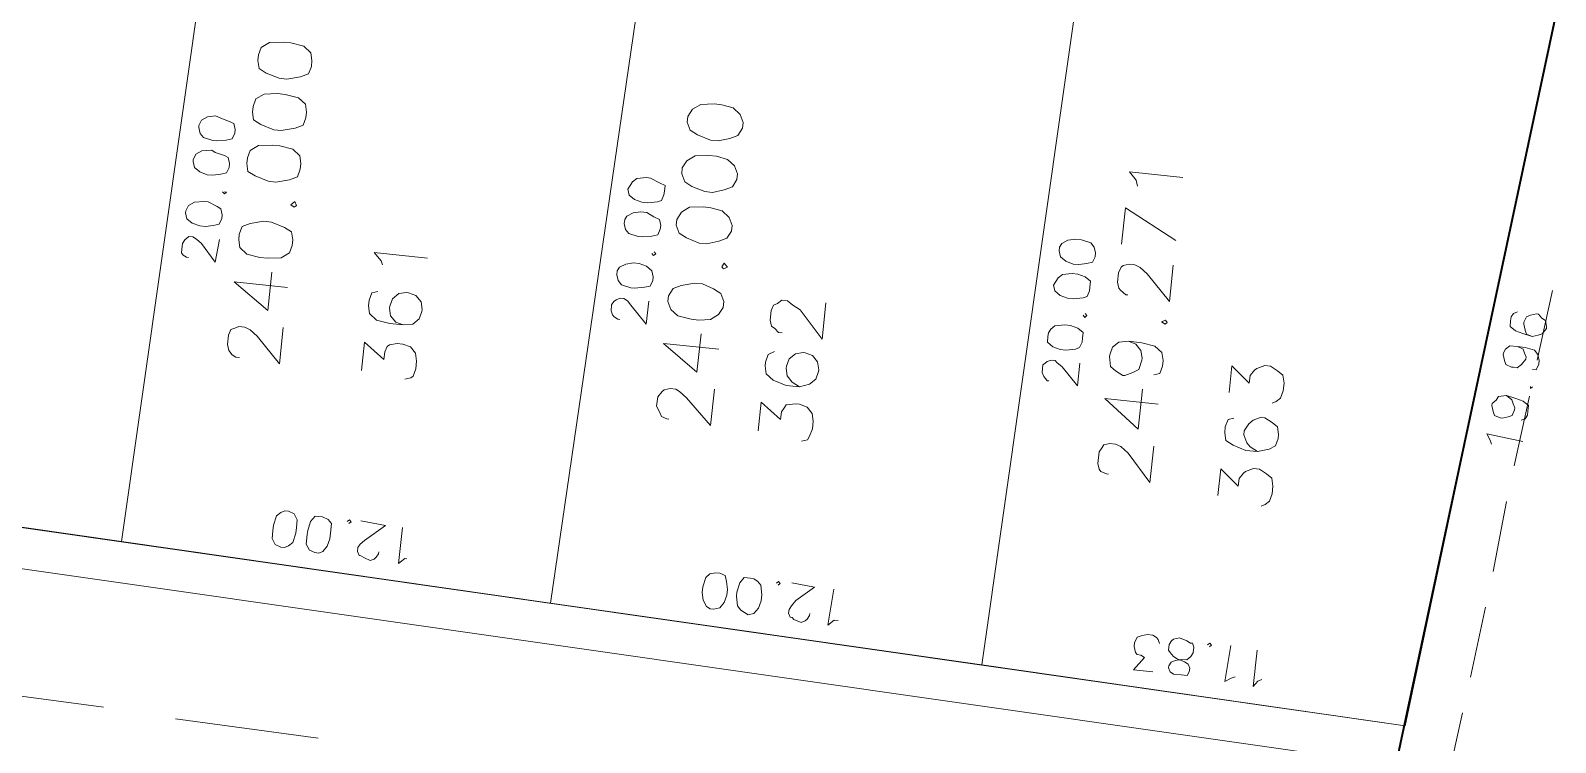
# Model space of a CAD drawing. Header units: metres. Extents: x -977055 to 805873, y -1033982 to 242021.
# Drawn here: x 2764.55 to 2806.83, y 982.22 to 1001.96 of the extents above; entities that cross this region are included whole.
import ezdxf

# ---------------------------------------------------------------- set-up
doc = ezdxf.new("R2010")
doc.units = ezdxf.units.M
for name, color, linetype in [('PDF_0', 7, 'Continuous'), ('PDF_acera', 7, 'Continuous'), ('PDF_areas por lote', 7, 'Continuous'), ('PDF_COTAS', 7, 'Continuous'), ('PDF_linea de centro', 7, 'Continuous'), ('PDF_LOTES', 7, 'Continuous'), ('PDF_No. lotes', 7, 'Continuous'), ('PDF_Poligono Ceres', 7, 'Continuous')]:
    doc.layers.add(name, color=color, linetype=linetype)

# ---------------------------------------------------------------- blocks, each defined once
blk = doc.blocks.new('CALLE')
at = {"layer": 'PDF_0', "lineweight": 9}
for points in [[(-25.909632, -304.8192), (-27.433728, -304.649856), (-28.830816, -304.438176)], [(-23.538816, -305.073216), (-25.105248, -304.903872)], [(-21.168, -305.284896), (-22.734432, -305.157888)], [(-18.797184, -305.538912), (-20.363616, -305.369568)], [(-16.426368, -305.792928), (-17.9928, -305.623584)]]:
    blk.add_lwpolyline(points, dxfattribs=at)
at = {"layer": 'PDF_acera', "lineweight": 9}
for points in [[(-27.222048, -303.506784), (-25.570944, -256.302144), (-23.792832, -254.608704), (3.81024, -247.369248)], [(-23.877504, -255.794112), (-23.49648, -255.455424), (4.02192, -248.215968), (-23.49648, -255.455424), (-23.877504, -255.794112), (-24.681888, -256.55616), (-26.332992, -303.591456), (-10.456992, -305.200224), (0.21168, -306.30096), (5.546016, -306.597312), (7.535808, -251.010144), (7.324128, -256.894848)]]:
    blk.add_lwpolyline(points, dxfattribs=at)
at = {"layer": 'PDF_areas por lote', "lineweight": 9}
for points in [[(-20.998656, -277.131456), (-20.998656, -277.046784), (-20.95632, -276.962112), (-20.871648, -276.87744), (-20.74464, -276.835104), (-20.53296, -276.835104), (-20.405952, -276.87744), (-20.363616, -276.962112), (-20.32128, -277.046784), (-20.32128, -277.173792), (-20.363616, -277.3008), (-20.490624, -277.470144), (-21.040992, -278.020512), (-20.236608, -278.020512)], [(-19.347552, -278.020512), (-19.347552, -276.835104), (-19.89792, -277.639488), (-19.0512, -277.639488)], [(-21.337344, -286.699392), (-21.337344, -286.657056), (-21.295008, -286.530048), (-21.210336, -286.487712), (-21.083328, -286.40304), (-20.871648, -286.40304), (-20.74464, -286.487712), (-20.702304, -286.530048), (-20.659968, -286.657056), (-20.659968, -286.784064), (-20.702304, -286.868736), (-20.829312, -287.03808), (-21.37968, -287.630784), (-20.575296, -287.630784)], [(-19.68624, -287.630784), (-19.68624, -286.40304), (-20.236608, -287.207424), (-19.389888, -287.207424)], [(-21.506688, -296.479008), (-21.506688, -296.436672), (-21.464352, -296.309664), (-21.422016, -296.267328), (-21.295008, -296.224992), (-21.040992, -296.224992), (-20.95632, -296.267328), (-20.871648, -296.309664), (-20.829312, -296.436672), (-20.829312, -296.56368), (-20.871648, -296.690688), (-20.998656, -296.860032), (-21.59136, -297.4104), (-20.786976, -297.4104)], [(-19.855584, -297.4104), (-19.855584, -296.224992), (-20.448288, -297.029376), (-19.559232, -297.029376)], [(-18.543168, -296.606016), (-18.585504, -296.77536), (-18.712512, -296.902368), (-18.881856, -296.944704), (-18.924192, -296.944704), (-19.135872, -296.902368), (-19.220544, -296.77536), (-19.305216, -296.606016), (-19.305216, -296.56368), (-19.220544, -296.394336), (-19.135872, -296.267328), (-18.924192, -296.224992), (-18.881856, -296.224992), (-18.712512, -296.267328), (-18.585504, -296.394336), (-18.543168, -296.606016), (-18.543168, -296.902368), (-18.585504, -297.19872), (-18.712512, -297.368064), (-18.881856, -297.4104), (-19.008864, -297.4104), (-19.178208, -297.368064), (-19.220544, -297.241056)], [(-17.527104, -296.479008), (-17.527104, -296.436672), (-17.442432, -296.309664), (-17.400096, -296.267328), (-17.273088, -296.224992), (-17.061408, -296.224992), (-16.9344, -296.267328), (-16.892064, -296.309664), (-16.849728, -296.436672), (-16.849728, -296.56368), (-16.892064, -296.690688), (-17.019072, -296.860032), (-17.56944, -297.4104), (-16.765056, -297.4104)], [(-16.214688, -297.4104), (-15.621984, -296.224992), (-16.426368, -296.224992)], [(-15.113952, -296.436672), (-14.986944, -296.394336), (-14.8176, -296.224992), (-14.8176, -297.4104)]]:
    blk.add_lwpolyline(points, dxfattribs=at)
for points in [[(-18.41616, -276.835104), (-18.585504, -276.87744), (-18.712512, -277.046784), (-18.754848, -277.343136), (-18.754848, -277.51248), (-18.712512, -277.808832), (-18.585504, -277.978176), (-18.41616, -278.020512), (-18.289152, -278.020512), (-18.119808, -277.978176), (-18.035136, -277.808832), (-17.950464, -277.51248), (-17.950464, -277.343136), (-18.035136, -277.046784), (-18.119808, -276.87744), (-18.289152, -276.835104)], [(-16.72272, -276.835104), (-16.892064, -276.87744), (-16.976736, -277.046784), (-17.061408, -277.343136), (-17.061408, -277.51248), (-16.976736, -277.808832), (-16.892064, -277.978176), (-16.72272, -278.020512), (-16.595712, -278.020512), (-16.426368, -277.978176), (-16.29936, -277.808832), (-16.257024, -277.51248), (-16.257024, -277.343136), (-16.29936, -277.046784), (-16.426368, -276.87744), (-16.595712, -276.835104)], [(-15.579648, -276.835104), (-15.748992, -276.87744), (-15.833664, -277.046784), (-15.918336, -277.343136), (-15.918336, -277.51248), (-15.833664, -277.808832), (-15.748992, -277.978176), (-15.579648, -278.020512), (-15.45264, -278.020512), (-15.283296, -277.978176), (-15.156288, -277.808832), (-15.113952, -277.51248), (-15.113952, -277.343136), (-15.156288, -277.046784), (-15.283296, -276.87744), (-15.45264, -276.835104)], [(-14.436576, -276.835104), (-14.60592, -276.87744), (-14.690592, -277.046784), (-14.775264, -277.343136), (-14.775264, -277.51248), (-14.690592, -277.808832), (-14.60592, -277.978176), (-14.436576, -278.020512), (-14.309568, -278.020512), (-14.140224, -277.978176), (-14.013216, -277.808832), (-13.97088, -277.51248), (-13.97088, -277.343136), (-14.013216, -277.046784), (-14.140224, -276.87744), (-14.309568, -276.835104)], [(-17.527104, -277.893504), (-17.56944, -277.978176), (-17.527104, -278.020512), (-17.442432, -277.978176)], [(-18.754848, -286.40304), (-18.924192, -286.487712), (-19.0512, -286.657056), (-19.093536, -286.953408), (-19.093536, -287.122752), (-19.0512, -287.376768), (-18.924192, -287.546112), (-18.754848, -287.630784), (-18.62784, -287.630784), (-18.458496, -287.546112), (-18.373824, -287.376768), (-18.289152, -287.122752), (-18.289152, -286.953408), (-18.373824, -286.657056), (-18.458496, -286.487712), (-18.62784, -286.40304)], [(-17.061408, -286.40304), (-17.230752, -286.487712), (-17.315424, -286.657056), (-17.400096, -286.953408), (-17.400096, -287.122752), (-17.315424, -287.376768), (-17.230752, -287.546112), (-17.061408, -287.630784), (-16.9344, -287.630784), (-16.765056, -287.546112), (-16.638048, -287.376768), (-16.595712, -287.122752), (-16.595712, -286.953408), (-16.638048, -286.657056), (-16.765056, -286.487712), (-16.9344, -286.40304)], [(-15.918336, -286.40304), (-16.08768, -286.487712), (-16.172352, -286.657056), (-16.257024, -286.953408), (-16.257024, -287.122752), (-16.172352, -287.376768), (-16.08768, -287.546112), (-15.918336, -287.630784), (-15.791328, -287.630784), (-15.621984, -287.546112), (-15.494976, -287.376768), (-15.45264, -287.122752), (-15.45264, -286.953408), (-15.494976, -286.657056), (-15.621984, -286.487712), (-15.791328, -286.40304)], [(-14.775264, -286.40304), (-14.944608, -286.487712), (-15.02928, -286.657056), (-15.113952, -286.953408), (-15.113952, -287.122752), (-15.02928, -287.376768), (-14.944608, -287.546112), (-14.775264, -287.630784), (-14.648256, -287.630784), (-14.478912, -287.546112), (-14.351904, -287.376768), (-14.309568, -287.122752), (-14.309568, -286.953408), (-14.351904, -286.657056), (-14.478912, -286.487712), (-14.648256, -286.40304)], [(-17.865792, -287.503776), (-17.908128, -287.546112), (-17.865792, -287.630784), (-17.78112, -287.546112)], [(-18.035136, -297.283392), (-18.077472, -297.368064), (-18.035136, -297.4104), (-17.9928, -297.368064)]]:
    blk.add_lwpolyline(points, close=True, dxfattribs=at)
at = {"layer": 'PDF_COTAS', "lineweight": 9}
for points in [[(-18.458496, -276.411744), (-18.966528, -276.369408), (-18.585504, -276.03072), (-18.500832, -275.903712), (-18.458496, -275.81904), (-18.458496, -275.734368), (-18.500832, -275.692032), (-18.543168, -275.649696), (-18.62784, -275.60736), (-18.754848, -275.60736), (-18.83952, -275.60736), (-18.881856, -275.649696), (-18.924192, -275.734368), (-18.924192, -275.776704), (-18.924192, -275.734368), (-18.881856, -275.649696), (-18.83952, -275.60736), (-18.754848, -275.60736), (-18.62784, -275.60736), (-18.543168, -275.649696), (-18.500832, -275.692032), (-18.458496, -275.734368), (-18.458496, -275.81904), (-18.500832, -275.903712), (-18.585504, -276.03072), (-18.966528, -276.369408)], [(-17.950464, -275.60736), (-18.077472, -275.649696), (-18.162144, -275.776704), (-18.20448, -275.946048), (-18.20448, -276.073056), (-18.162144, -276.2424), (-18.119808, -276.369408), (-17.9928, -276.411744), (-17.908128, -276.411744), (-17.78112, -276.369408), (-17.738784, -276.284736), (-17.654112, -276.073056), (-17.654112, -275.988384), (-17.696448, -275.776704), (-17.78112, -275.649696), (-17.908128, -275.60736)], [(-17.950464, -275.60736), (-18.077472, -275.649696), (-18.162144, -275.776704), (-18.20448, -275.946048), (-18.20448, -276.073056), (-18.162144, -276.2424), (-18.119808, -276.369408), (-17.9928, -276.411744), (-17.908128, -276.411744), (-17.78112, -276.369408), (-17.738784, -276.284736), (-17.654112, -276.073056), (-17.654112, -275.988384), (-17.696448, -275.776704), (-17.78112, -275.649696), (-17.908128, -275.60736)], [(-16.807392, -275.649696), (-16.9344, -275.692032), (-17.019072, -275.81904), (-17.061408, -275.988384), (-17.061408, -276.115392), (-17.019072, -276.284736), (-16.976736, -276.411744), (-16.849728, -276.45408), (-16.765056, -276.45408), (-16.638048, -276.411744), (-16.595712, -276.327072), (-16.553376, -276.115392), (-16.51104, -276.03072), (-16.553376, -275.81904), (-16.638048, -275.692032), (-16.765056, -275.649696)], [(-16.807392, -275.649696), (-16.9344, -275.692032), (-17.019072, -275.81904), (-17.061408, -275.988384), (-17.061408, -276.115392), (-17.019072, -276.284736), (-16.976736, -276.411744), (-16.849728, -276.45408), (-16.765056, -276.45408), (-16.638048, -276.411744), (-16.595712, -276.327072), (-16.553376, -276.115392), (-16.51104, -276.03072), (-16.553376, -275.81904), (-16.638048, -275.692032), (-16.765056, -275.649696)], [(-16.045344, -275.692032), (-16.172352, -275.734368), (-16.257024, -275.81904), (-16.29936, -276.03072), (-16.29936, -276.115392), (-16.257024, -276.327072), (-16.214688, -276.45408), (-16.08768, -276.496416), (-16.003008, -276.496416), (-15.876, -276.45408), (-15.833664, -276.327072), (-15.791328, -276.157728), (-15.748992, -276.03072), (-15.791328, -275.861376), (-15.876, -275.734368), (-16.003008, -275.692032)], [(-16.045344, -275.692032), (-16.172352, -275.734368), (-16.257024, -275.81904), (-16.29936, -276.03072), (-16.29936, -276.115392), (-16.257024, -276.327072), (-16.214688, -276.45408), (-16.08768, -276.496416), (-16.003008, -276.496416), (-15.876, -276.45408), (-15.833664, -276.327072), (-15.791328, -276.157728), (-15.748992, -276.03072), (-15.791328, -275.861376), (-15.876, -275.734368), (-16.003008, -275.692032)], [(-17.400096, -276.411744), (-17.400096, -276.45408), (-17.442432, -276.411744), (-17.400096, -276.369408), (-17.442432, -276.411744), (-17.400096, -276.45408)], [(-25.062912, -278.57088), (-25.020576, -278.655552), (-24.935904, -278.740224), (-24.724224, -278.78256), (-24.597216, -278.78256), (-24.427872, -278.78256), (-24.300864, -278.697888), (-24.258528, -278.57088), (-24.258528, -278.486208), (-24.300864, -278.401536), (-24.385536, -278.316864), (-24.597216, -278.274528), (-24.724224, -278.274528), (-24.893568, -278.274528), (-25.020576, -278.3592), (-25.062912, -278.486208)], [(-25.105248, -279.332928), (-25.062912, -279.4176), (-24.935904, -279.502272), (-24.76656, -279.544608), (-24.639552, -279.544608), (-24.427872, -279.544608), (-24.3432, -279.459936), (-24.300864, -279.332928), (-24.300864, -279.248256), (-24.300864, -279.163584), (-24.427872, -279.078912), (-24.639552, -279.036576), (-24.724224, -279.036576), (-24.935904, -279.036576), (-25.062912, -279.121248), (-25.105248, -279.248256)], [(-18.797184, -285.97968), (-19.305216, -285.97968), (-18.924192, -285.598656), (-18.83952, -285.513984), (-18.797184, -285.429312), (-18.797184, -285.34464), (-18.83952, -285.259968), (-18.881856, -285.217632), (-18.966528, -285.175296), (-19.093536, -285.175296), (-19.178208, -285.217632), (-19.220544, -285.259968), (-19.26288, -285.34464), (-19.26288, -285.386976), (-19.26288, -285.34464), (-19.220544, -285.259968), (-19.178208, -285.217632), (-19.093536, -285.175296), (-18.966528, -285.175296), (-18.881856, -285.217632), (-18.83952, -285.259968), (-18.797184, -285.34464), (-18.797184, -285.429312), (-18.83952, -285.513984), (-18.924192, -285.598656), (-19.305216, -285.97968)], [(-18.289152, -285.217632), (-18.41616, -285.259968), (-18.500832, -285.34464), (-18.543168, -285.55632), (-18.543168, -285.640992), (-18.500832, -285.852672), (-18.458496, -285.97968), (-18.331488, -286.022016), (-18.246816, -286.022016), (-18.119808, -285.97968), (-18.035136, -285.852672), (-17.9928, -285.683328), (-17.9928, -285.55632), (-18.035136, -285.386976), (-18.119808, -285.259968), (-18.20448, -285.217632)], [(-18.289152, -285.217632), (-18.41616, -285.259968), (-18.500832, -285.34464), (-18.543168, -285.55632), (-18.543168, -285.640992), (-18.500832, -285.852672), (-18.458496, -285.97968), (-18.331488, -286.022016), (-18.246816, -286.022016), (-18.119808, -285.97968), (-18.035136, -285.852672), (-17.9928, -285.683328), (-17.9928, -285.55632), (-18.035136, -285.386976), (-18.119808, -285.259968), (-18.20448, -285.217632)], [(-17.14608, -285.259968), (-17.273088, -285.302304), (-17.35776, -285.386976), (-17.400096, -285.598656), (-17.400096, -285.683328), (-17.35776, -285.895008), (-17.315424, -286.022016), (-17.188416, -286.064352), (-17.103744, -286.064352), (-16.976736, -286.022016), (-16.9344, -285.895008), (-16.849728, -285.725664), (-16.849728, -285.598656), (-16.892064, -285.429312), (-16.976736, -285.302304), (-17.061408, -285.259968)], [(-17.14608, -285.259968), (-17.273088, -285.302304), (-17.35776, -285.386976), (-17.400096, -285.598656), (-17.400096, -285.683328), (-17.35776, -285.895008), (-17.315424, -286.022016), (-17.188416, -286.064352), (-17.103744, -286.064352), (-16.976736, -286.022016), (-16.9344, -285.895008), (-16.849728, -285.725664), (-16.849728, -285.598656), (-16.892064, -285.429312), (-16.976736, -285.302304), (-17.061408, -285.259968)], [(-16.384032, -285.259968), (-16.51104, -285.302304), (-16.595712, -285.429312), (-16.638048, -285.598656), (-16.638048, -285.725664), (-16.595712, -285.937344), (-16.553376, -286.022016), (-16.426368, -286.064352), (-16.341696, -286.064352), (-16.214688, -286.064352), (-16.172352, -285.937344), (-16.08768, -285.725664), (-16.08768, -285.640992), (-16.130016, -285.429312), (-16.214688, -285.34464), (-16.29936, -285.302304)], [(-16.384032, -285.259968), (-16.51104, -285.302304), (-16.595712, -285.429312), (-16.638048, -285.598656), (-16.638048, -285.725664), (-16.595712, -285.937344), (-16.553376, -286.022016), (-16.426368, -286.064352), (-16.341696, -286.064352), (-16.214688, -286.064352), (-16.172352, -285.937344), (-16.08768, -285.725664), (-16.08768, -285.640992), (-16.130016, -285.429312), (-16.214688, -285.34464), (-16.29936, -285.302304)], [(-17.696448, -285.97968), (-17.738784, -286.022016), (-17.78112, -285.97968), (-17.738784, -285.937344), (-17.78112, -285.97968), (-17.738784, -286.022016)], [(-25.4016, -288.138816), (-25.359264, -288.265824), (-25.232256, -288.350496), (-25.062912, -288.392832), (-24.935904, -288.392832), (-24.76656, -288.350496), (-24.639552, -288.30816), (-24.597216, -288.181152), (-24.597216, -288.09648), (-24.639552, -287.969472), (-24.724224, -287.8848), (-24.935904, -287.842464), (-25.062912, -287.842464), (-25.232256, -287.8848), (-25.359264, -287.969472), (-25.4016, -288.054144)], [(-25.443936, -288.900864), (-25.4016, -289.027872), (-25.274592, -289.112544), (-25.105248, -289.15488), (-24.97824, -289.15488), (-24.76656, -289.112544), (-24.681888, -289.027872), (-24.639552, -288.9432), (-24.639552, -288.858528), (-24.639552, -288.73152), (-24.76656, -288.646848), (-24.97824, -288.604512), (-25.062912, -288.604512), (-25.274592, -288.646848), (-25.359264, -288.73152), (-25.4016, -288.816192)], [(-19.135872, -295.589952), (-19.643904, -295.589952), (-19.26288, -295.208928), (-19.178208, -295.08192), (-19.135872, -295.039584), (-19.135872, -294.954912), (-19.178208, -294.87024), (-19.220544, -294.827904), (-19.26288, -294.785568), (-19.432224, -294.785568), (-19.516896, -294.827904), (-19.559232, -294.87024), (-19.601568, -294.912576), (-19.601568, -294.954912), (-19.601568, -294.912576), (-19.559232, -294.87024), (-19.516896, -294.827904), (-19.432224, -294.785568), (-19.26288, -294.785568), (-19.220544, -294.827904), (-19.178208, -294.87024), (-19.135872, -294.954912), (-19.135872, -295.039584), (-19.178208, -295.08192), (-19.26288, -295.208928), (-19.643904, -295.589952)], [(-18.62784, -294.827904), (-18.754848, -294.827904), (-18.83952, -294.954912), (-18.881856, -295.124256), (-18.881856, -295.251264), (-18.83952, -295.462944), (-18.797184, -295.547616), (-18.670176, -295.589952), (-18.585504, -295.589952), (-18.458496, -295.589952), (-18.373824, -295.462944), (-18.331488, -295.2936), (-18.331488, -295.166592), (-18.373824, -294.954912), (-18.458496, -294.87024), (-18.543168, -294.827904)], [(-18.62784, -294.827904), (-18.754848, -294.827904), (-18.83952, -294.954912), (-18.881856, -295.124256), (-18.881856, -295.251264), (-18.83952, -295.462944), (-18.797184, -295.547616), (-18.670176, -295.589952), (-18.585504, -295.589952), (-18.458496, -295.589952), (-18.373824, -295.462944), (-18.331488, -295.2936), (-18.331488, -295.166592), (-18.373824, -294.954912), (-18.458496, -294.87024), (-18.543168, -294.827904)], [(-17.484768, -294.827904), (-17.611776, -294.87024), (-17.696448, -294.997248), (-17.738784, -295.166592), (-17.738784, -295.2936), (-17.696448, -295.50528), (-17.654112, -295.589952), (-17.527104, -295.632288), (-17.442432, -295.632288), (-17.315424, -295.632288), (-17.230752, -295.50528), (-17.188416, -295.335936), (-17.188416, -295.208928), (-17.230752, -294.997248), (-17.315424, -294.912576), (-17.400096, -294.87024)], [(-17.484768, -294.827904), (-17.611776, -294.87024), (-17.696448, -294.997248), (-17.738784, -295.166592), (-17.738784, -295.2936), (-17.696448, -295.50528), (-17.654112, -295.589952), (-17.527104, -295.632288), (-17.442432, -295.632288), (-17.315424, -295.632288), (-17.230752, -295.50528), (-17.188416, -295.335936), (-17.188416, -295.208928), (-17.230752, -294.997248), (-17.315424, -294.912576), (-17.400096, -294.87024)], [(-16.72272, -294.87024), (-16.849728, -294.912576), (-16.9344, -295.039584), (-16.976736, -295.208928), (-16.976736, -295.335936), (-16.9344, -295.50528), (-16.892064, -295.632288), (-16.765056, -295.674624), (-16.680384, -295.674624), (-16.553376, -295.632288), (-16.468704, -295.547616), (-16.426368, -295.335936), (-16.426368, -295.208928), (-16.468704, -295.039584), (-16.553376, -294.912576), (-16.638048, -294.87024)], [(-16.72272, -294.87024), (-16.849728, -294.912576), (-16.9344, -295.039584), (-16.976736, -295.208928), (-16.976736, -295.335936), (-16.9344, -295.50528), (-16.892064, -295.632288), (-16.765056, -295.674624), (-16.680384, -295.674624), (-16.553376, -295.632288), (-16.468704, -295.547616), (-16.426368, -295.335936), (-16.426368, -295.208928), (-16.468704, -295.039584), (-16.553376, -294.912576), (-16.638048, -294.87024)], [(-18.035136, -295.589952), (-18.077472, -295.632288), (-18.119808, -295.589952), (-18.077472, -295.547616), (-18.119808, -295.589952), (-18.077472, -295.632288)], [(-25.740288, -298.553472), (-25.740288, -298.68048), (-25.655616, -298.722816), (-25.570944, -298.722816), (-25.486272, -298.68048), (-25.443936, -298.595808), (-25.4016, -298.426464), (-25.359264, -298.341792), (-25.274592, -298.25712), (-25.232256, -298.214784), (-25.105248, -298.214784), (-25.020576, -298.25712), (-24.97824, -298.299456), (-24.935904, -298.426464), (-24.97824, -298.595808), (-25.020576, -298.68048), (-25.020576, -298.722816), (-25.105248, -298.765152), (-25.232256, -298.765152), (-25.316928, -298.722816), (-25.4016, -298.638144), (-25.4016, -298.511136), (-25.443936, -298.384128), (-25.486272, -298.299456), (-25.570944, -298.25712), (-25.61328, -298.25712), (-25.697952, -298.299456), (-25.740288, -298.384128)]]:
    blk.add_lwpolyline(points, close=True, dxfattribs=at)
for points in [[(-24.385536, -279.925632), (-24.3432, -279.967968), (-24.300864, -279.925632), (-24.3432, -279.883296)], [(-24.935904, -280.645344), (-24.97824, -280.645344), (-25.062912, -280.603008), (-25.105248, -280.560672), (-25.147584, -280.476), (-25.105248, -280.348992), (-25.062912, -280.26432), (-25.062912, -280.221984), (-24.97824, -280.179648), (-24.893568, -280.179648), (-24.808896, -280.221984), (-24.724224, -280.306656), (-24.3432, -280.730016), (-24.300864, -280.179648)], [(-25.020576, -281.280384), (-25.020576, -281.238048), (-25.147584, -281.11104), (-24.3432, -281.11104)], [(-24.724224, -289.493568), (-24.681888, -289.535904), (-24.639552, -289.493568), (-24.681888, -289.451232)], [(-25.274592, -290.255616), (-25.316928, -290.255616), (-25.4016, -290.21328), (-25.443936, -290.170944), (-25.486272, -290.086272), (-25.443936, -289.916928), (-25.4016, -289.874592), (-25.4016, -289.832256), (-25.316928, -289.78992), (-25.232256, -289.78992), (-25.147584, -289.832256), (-25.020576, -289.916928), (-24.681888, -290.297952), (-24.639552, -289.78992)], [(-25.359264, -290.890656), (-25.359264, -290.805984), (-25.486272, -290.678976), (-24.681888, -290.721312)], [(-25.740288, -297.918432), (-25.740288, -297.495072), (-25.443936, -297.706752), (-25.4016, -297.62208), (-25.4016, -297.537408), (-25.359264, -297.495072), (-25.232256, -297.452736), (-25.147584, -297.452736), (-25.020576, -297.495072), (-24.97824, -297.579744), (-24.935904, -297.706752), (-24.935904, -297.83376), (-24.97824, -297.918432), (-25.020576, -297.960768), (-25.105248, -298.003104)], [(-25.062912, -299.10384), (-25.020576, -299.146176), (-24.97824, -299.10384), (-25.020576, -299.061504)], [(-25.655616, -299.73888), (-25.697952, -299.654208), (-25.782624, -299.5272), (-24.97824, -299.569536)], [(-25.655616, -300.331584), (-25.697952, -300.246912), (-25.82496, -300.16224), (-25.020576, -300.16224)], [(-19.940256, -304.8192), (-19.855584, -304.776864), (-19.728576, -304.692192), (-19.813248, -305.496576)], [(-18.83952, -305.03088), (-18.924192, -305.157888), (-19.008864, -305.200224), (-19.093536, -305.24256), (-19.135872, -305.24256), (-19.26288, -305.200224), (-19.305216, -305.115552), (-19.347552, -304.988544), (-19.347552, -304.946208), (-19.305216, -304.8192), (-19.220544, -304.776864), (-19.093536, -304.734528), (-19.0512, -304.734528), (-18.966528, -304.8192), (-18.881856, -304.861536), (-18.83952, -305.03088), (-18.881856, -305.24256), (-18.924192, -305.411904), (-19.008864, -305.538912), (-19.135872, -305.538912), (-19.220544, -305.538912), (-19.305216, -305.496576), (-19.347552, -305.411904)], [(-17.738784, -305.157888), (-17.78112, -305.284896), (-17.865792, -305.327232), (-17.950464, -305.369568), (-17.9928, -305.369568), (-18.119808, -305.284896), (-18.20448, -305.200224), (-18.20448, -305.115552), (-18.20448, -305.073216), (-18.162144, -304.946208), (-18.077472, -304.903872), (-17.950464, -304.861536), (-17.908128, -304.861536), (-17.823456, -304.903872), (-17.738784, -304.988544), (-17.738784, -305.157888), (-17.738784, -305.327232), (-17.78112, -305.538912), (-17.865792, -305.623584), (-17.9928, -305.66592), (-18.077472, -305.66592), (-18.20448, -305.623584), (-18.20448, -305.538912)], [(-16.976736, -305.073216), (-17.019072, -304.988544), (-17.103744, -304.946208), (-17.188416, -304.946208), (-17.315424, -304.946208), (-17.400096, -305.073216), (-17.442432, -305.24256), (-17.484768, -305.45424), (-17.442432, -305.581248), (-17.400096, -305.66592), (-17.273088, -305.750592), (-17.230752, -305.750592), (-17.103744, -305.708256), (-17.061408, -305.623584), (-16.976736, -305.538912), (-16.976736, -305.496576), (-17.019072, -305.369568), (-17.061408, -305.284896), (-17.188416, -305.24256), (-17.230752, -305.24256), (-17.35776, -305.284896), (-17.442432, -305.327232), (-17.484768, -305.45424)], [(-18.585504, -305.538912), (-18.62784, -305.538912), (-18.585504, -305.581248)]]:
    blk.add_lwpolyline(points, dxfattribs=at)
at = {"layer": 'PDF_linea de centro', "lineweight": 9}
for points in [[(-28.915488, -271.79712), (-29.00016, -274.97232)], [(-29.084832, -276.581088), (-29.169504, -279.756288)]]:
    blk.add_lwpolyline(points, dxfattribs=at)
at = {"layer": 'PDF_LOTES', "lineweight": 20}
for points in [[(-9.017568, -265.912416), (-9.356256, -275.522688), (-25.316928, -274.97232), (-24.97824, -265.362048)], [(-9.356256, -275.522688), (-9.694944, -285.13296), (-25.655616, -284.540256), (-25.316928, -274.97232)], [(-9.694944, -285.13296), (-10.033632, -294.700896), (-25.994304, -294.150528), (-25.655616, -284.540256)], [(-10.033632, -294.700896), (-10.456992, -305.200224), (-26.332992, -303.591456), (-25.994304, -294.150528)]]:
    blk.add_lwpolyline(points, close=True, dxfattribs=at)
at = {"layer": 'PDF_No. lotes', "lineweight": 20}
for points in [[(-20.998656, -279.84096), (-20.363616, -279.84096), (-20.702304, -280.306656), (-20.53296, -280.306656), (-20.405952, -280.348992), (-20.363616, -280.391328), (-20.32128, -280.560672), (-20.32128, -280.68768), (-20.363616, -280.857024), (-20.490624, -280.984032), (-20.659968, -281.026368), (-20.829312, -281.026368), (-20.998656, -280.984032), (-21.040992, -280.941696), (-21.083328, -280.814688)], [(-19.220544, -280.010304), (-19.26288, -279.883296), (-19.432224, -279.84096), (-19.559232, -279.84096), (-19.728576, -279.883296), (-19.855584, -280.05264), (-19.89792, -280.348992), (-19.89792, -280.645344), (-19.855584, -280.857024), (-19.728576, -280.984032), (-19.559232, -281.026368), (-19.516896, -281.026368), (-19.347552, -280.984032), (-19.220544, -280.857024), (-19.178208, -280.68768), (-19.178208, -280.645344), (-19.220544, -280.476), (-19.347552, -280.348992), (-19.516896, -280.306656), (-19.559232, -280.306656), (-19.728576, -280.348992), (-19.855584, -280.476), (-19.89792, -280.645344)], [(-18.62784, -280.05264), (-18.543168, -280.010304), (-18.373824, -279.84096), (-18.373824, -281.026368)], [(-21.37968, -288.689184), (-20.74464, -288.689184), (-21.083328, -289.15488), (-20.913984, -289.15488), (-20.829312, -289.197216), (-20.74464, -289.239552), (-20.702304, -289.451232), (-20.702304, -289.535904), (-20.74464, -289.705248), (-20.871648, -289.832256), (-21.040992, -289.874592), (-21.210336, -289.874592), (-21.37968, -289.832256), (-21.464352, -289.78992), (-21.506688, -289.662912)], [(-19.601568, -288.858528), (-19.68624, -288.73152), (-19.855584, -288.689184), (-19.940256, -288.689184), (-20.1096, -288.73152), (-20.236608, -288.900864), (-20.32128, -289.197216), (-20.32128, -289.493568), (-20.236608, -289.705248), (-20.1096, -289.832256), (-19.940256, -289.874592), (-19.89792, -289.874592), (-19.728576, -289.832256), (-19.601568, -289.705248), (-19.559232, -289.535904), (-19.559232, -289.493568), (-19.601568, -289.324224), (-19.728576, -289.197216), (-19.89792, -289.15488), (-19.940256, -289.15488), (-20.1096, -289.197216), (-20.236608, -289.324224), (-20.32128, -289.493568)], [(-19.178208, -288.985536), (-19.178208, -288.900864), (-19.093536, -288.816192), (-19.0512, -288.73152), (-18.924192, -288.689184), (-18.712512, -288.689184), (-18.585504, -288.73152), (-18.543168, -288.816192), (-18.458496, -288.900864), (-18.458496, -289.027872), (-18.543168, -289.15488), (-18.62784, -289.324224), (-19.220544, -289.874592), (-18.41616, -289.874592)], [(-21.718368, -298.934496), (-21.125664, -298.934496), (-21.464352, -299.357856), (-21.295008, -299.357856), (-21.168, -299.442528), (-21.125664, -299.484864), (-21.040992, -299.654208), (-21.040992, -299.781216), (-21.125664, -299.95056), (-21.210336, -300.077568), (-21.37968, -300.119904), (-21.549024, -300.119904), (-21.718368, -300.077568), (-21.80304, -299.992896), (-21.845376, -299.908224)], [(-19.982592, -299.10384), (-20.024928, -298.976832), (-20.194272, -298.934496), (-20.32128, -298.934496), (-20.490624, -298.976832), (-20.575296, -299.146176), (-20.659968, -299.442528), (-20.659968, -299.696544), (-20.575296, -299.95056), (-20.490624, -300.077568), (-20.32128, -300.119904), (-20.236608, -300.119904), (-20.067264, -300.077568), (-19.982592, -299.95056), (-19.89792, -299.781216), (-19.89792, -299.696544), (-19.982592, -299.5272), (-20.067264, -299.442528), (-20.236608, -299.357856), (-20.32128, -299.357856), (-20.490624, -299.442528), (-20.575296, -299.5272), (-20.659968, -299.696544)], [(-19.432224, -298.934496), (-18.83952, -298.934496), (-19.178208, -299.357856), (-19.008864, -299.357856), (-18.881856, -299.442528), (-18.83952, -299.484864), (-18.754848, -299.654208), (-18.754848, -299.781216), (-18.83952, -299.95056), (-18.924192, -300.077568), (-19.093536, -300.119904), (-19.26288, -300.119904), (-19.432224, -300.077568), (-19.516896, -299.992896), (-19.559232, -299.908224)]]:
    blk.add_lwpolyline(points, dxfattribs=at)
at = {"layer": 'PDF_Poligono Ceres', "lineweight": 40}
blk.add_lwpolyline([(32.048352, -308.20608), (0.21168, -306.30096), (-27.30672, -303.464448), (-49.575456, -299.73888), (-50.633856, -298.511136)], dxfattribs=at)

msp = doc.modelspace()

# ---------------------------------------------------------------- block references
at = {"xscale": 1.255773352820658, "yscale": 1.255773352820658, "zscale": 1.255773352820658, "rotation": 83.85573648860341}
msp.add_blockref('CALLE', (2427.15058, 1056.36283, 1015.371), dxfattribs=at)

doc.saveas('drawing.dxf')
